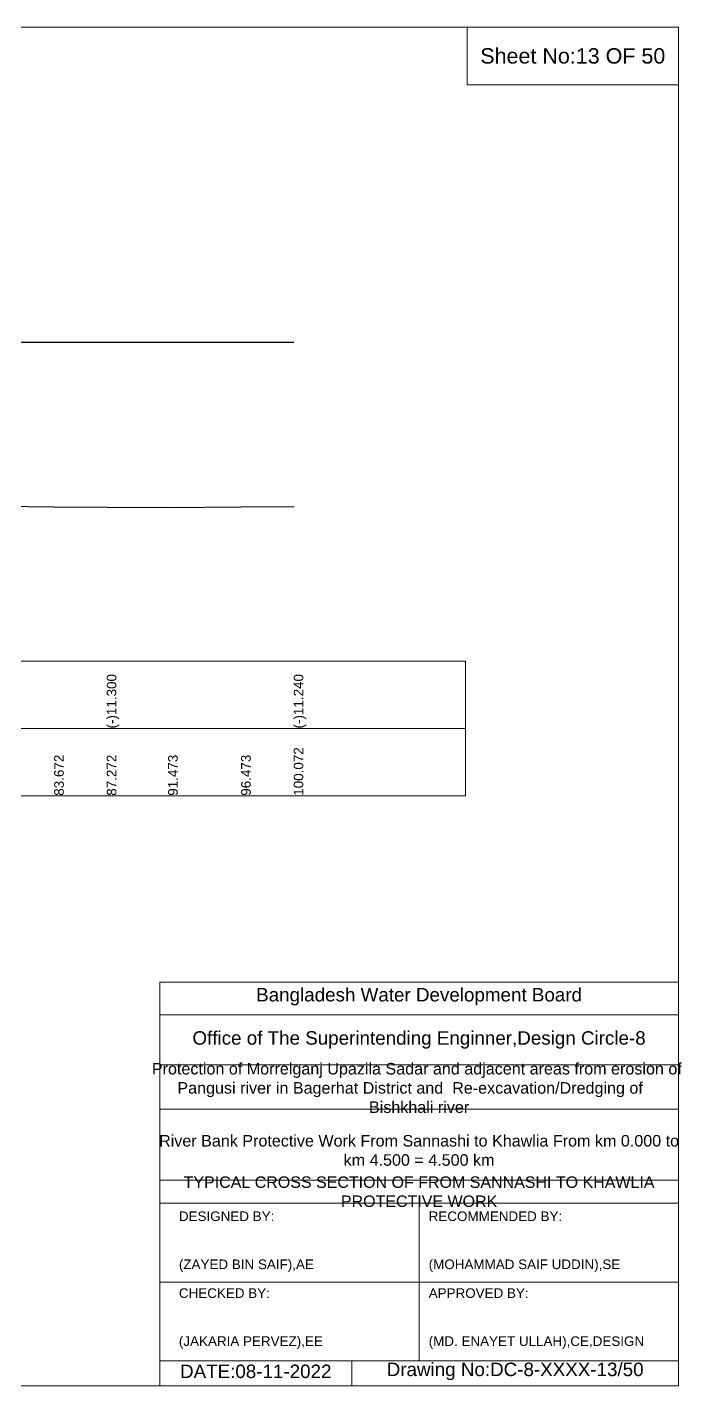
# Model space of a CAD drawing. Header units: inches. Extents: x 89000 to 845017, y -7071 to 0.
# Drawn here: x 286610 to 290017, y -7071 to 0 of the extents above; entities that cross this region are included whole.
import ezdxf

# ---------------------------------------------------------------- set-up
doc = ezdxf.new("R2010")
doc.units = ezdxf.units.IN
doc.header["$LTSCALE"] = 7
doc.header["$MEASUREMENT"] = 0
for name, color, linetype, lineweight in [('Cross section Data Border', 7, 'Continuous', 9), ('Cross Section Labels', 7, 'Continuous', 9), ('Existing_Bed_Level for Xsection', 7, 'Continuous', 25), ('Long Section Labels', 7, 'Continuous', 9)]:
    doc.layers.add(name, color=color, linetype=linetype, lineweight=lineweight)
doc.styles.get("Standard").update_dxf_attribs({"font": 'arial.ttf'})
doc.dimstyles.get("Standard").update_dxf_attribs({"dimtxt": 0.18, "dimasz": 0.18, "dimexe": 0.18, "dimexo": 0.0625, "dimgap": 0.09, "dimtad": 0, "dimtih": 1, "dimtoh": 1, "dimdec": 4, "dimzin": 0, "dimdsep": 46, "dimtxsty": 'Standard', "dimcen": 0.09, "dimadec": 0, "dimazin": 0, "dimtfac": 1, "dimtdec": 4, "dimtofl": 0, "dimtmove": 0, "dimatfit": 3, "dimfxl": 1, "dimtolj": 1, "dimtzin": 0, "dimarcsym": 0})

msp = doc.modelspace()

# ---------------------------------------------------------------- linework, layer by layer
at = {"layer": 'Cross section Data Border'}
msp.add_lwpolyline([(280100, -3300), (288891.48501, -3300), (288891.48501, -4000), (280100, -4000)], close=True, dxfattribs=at)
msp.add_lwpolyline([(280100, -3650), (288891.48501, -3650)], dxfattribs=at)
at = {"layer": 'Cross Section Labels'}
for points in [[(280000, 0), (290000, 0), (290000, -7071), (280000, -7071)], [(288900, 0), (290000, 0), (290000, -300), (288900, -300)]]:
    msp.add_lwpolyline(points, close=True, dxfattribs=at)
for points in [[(287300, -7071), (287300, -4971), (290000, -4971)], [(287300, -5141), (290000, -5141)], [(287300, -5401), (290000, -5401)], [(287300, -5631), (290000, -5631)], [(287300, -6001), (290000, -6001)], [(287300, -6121), (290000, -6121)], [(288650, -6121), (288650, -6941)], [(287300, -6531), (290000, -6531)], [(287300, -6941), (290000, -6941)], [(288300, -6941), (288300, -7071)]]:
    msp.add_lwpolyline(points, dxfattribs=at)
at = {"layer": 'Existing_Bed_Level for Xsection'}
for points in [[(281000, -1639.68), (287997.46806, -1639.68)], [(286477.47318, -2493.16), (286751.04807, -2496.2), (287024.65986, -2498.48), (287343.92518, -2500), (287723.92116, -2496.2), (287997.46806, -2493.92)]]:
    msp.add_lwpolyline(points, dxfattribs=at)

# ---------------------------------------------------------------- texts
at = {"layer": 'Cross Section Labels', "attachment_point": 5}
for s, insert, char_height in [('Sheet No:13 OF 50', (289450, -150), 80), ('Bangladesh Water Development Board', (288650, -5046), 70), ('Office of The Superintending Enginner,Design Circle-8', (288650, -5271), 70)]:
    msp.add_mtext(s, dxfattribs=dict(at, insert=insert, char_height=char_height))
at = {"layer": 'Cross Section Labels'}
for s, insert, char_height, width, attachment_point in [('Protection of Morrelganj Upazila Sadar and adjacent areas from erosion of  Pangusi river in Bagerhat District and  Re-excavation/Dredging of     Bishkhali river', (288650, -5521), 60, 2800, 5), ('River Bank Protective Work From Sannashi to Khawlia From km 0.000 to km 4.500 = 4.500 km', (288650, -5846), 60, 2700, 5), ('TYPICAL CROSS SECTION OF FROM SANNASHI TO KHAWLIA PROTECTIVE WORK', (288650, -6061), 59.5765532, 2800, 5), ('DESIGNED BY:^J^J^J(ZAYED BIN SAIF),AE', (287400, -6321), 50, 1400, 4), ('RECOMMENDED BY:^J^J^J(MOHAMMAD SAIF UDDIN),SE', (288700, -6321), 50, 1400, 4), ('CHECKED BY:^J^J^J(JAKARIA PERVEZ),EE', (287400, -6721), 50, 1400, 4), ('APPROVED BY:^J^J^J(MD. ENAYET ULLAH),CE,DESIGN', (288700, -6721), 50, 1400, 4), ('DATE:08-11-2022', (287800, -6996), 70, 1400, 5), ('Drawing No:DC-8-XXXX-13/50', (289150, -6996), 70, 2200, 5)]:
    msp.add_mtext(s, dxfattribs=dict(at, insert=insert, char_height=char_height, width=width, attachment_point=attachment_point))
at = {"layer": 'Long Section Labels', "char_height": 50, "attachment_point": 1, "rotation": 90}
for s, insert in [('(-)11.300', (287024.65986, -3650)), ('(-)11.240', (287997.46806, -3650)), ('83.672', (286751.04807, -4000)), ('87.272', (287024.65986, -4000)), ('91.473', (287343.92518, -4000)), ('96.473', (287723.92116, -4000)), ('100.072', (287997.46806, -4000))]:
    msp.add_mtext(s, dxfattribs=dict(at, insert=insert))

# ---------------------------------------------------------------- leaders
at = {"layer": 'Cross Section Labels', "annotation_type": 0, "has_hookline": 1, "hookline_direction": 0}
for points, text_width in [([(283765.26524, -1638.0939), (283765.26524, -650), (284871.71167, -650)], 2510.77763), ([(284571.80167, -2170.28455), (284571.80167, -800), (284871.71167, -800)], 2345.7367)]:
    msp.add_leader(points, dimstyle='Standard', override={"dimasz": 72}, dxfattribs=dict(at, text_width=text_width))

doc.saveas('drawing.dxf')
